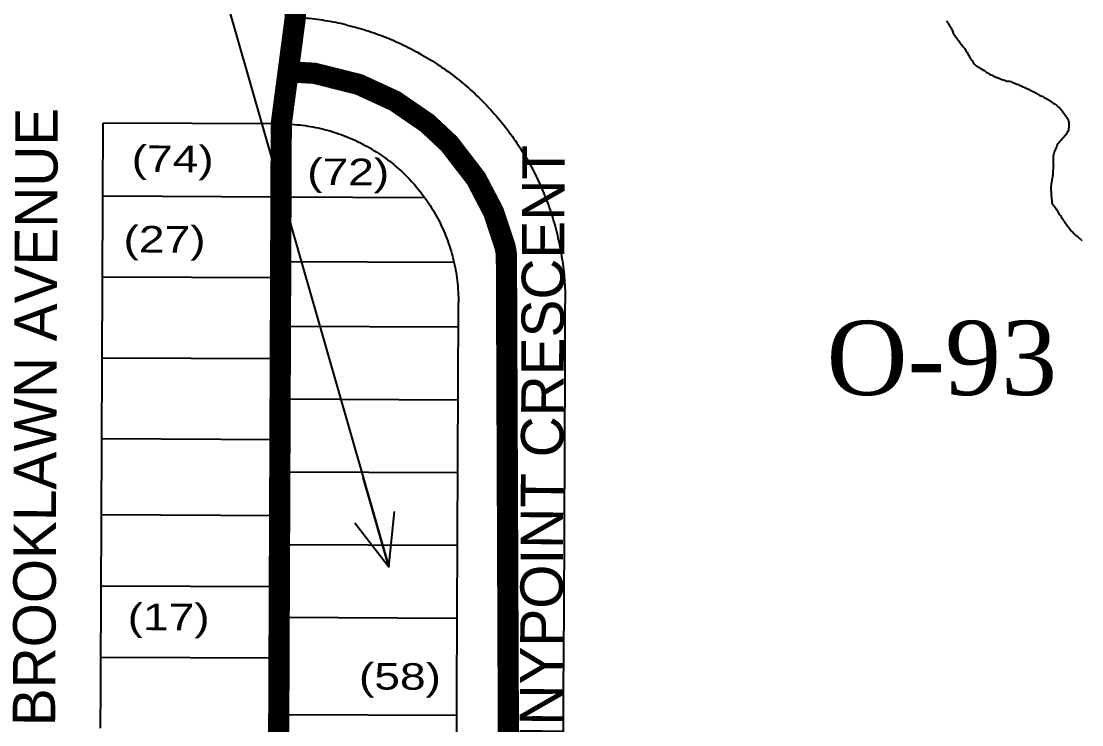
# Model space of a CAD drawing. Header units: millimetres. Extents: x 1745962 to 1749233, y 4525379 to 4529927.
# Drawn here: x 1747323 to 1747522.7, y 4526928.4 to 4527060.9 of the extents above; entities that cross this region are included whole.
import ezdxf
from ezdxf.enums import TextEntityAlignment as Align

# ---------------------------------------------------------------- set-up
doc = ezdxf.new("R2010")
doc.units = ezdxf.units.MM
doc.header["$LTSCALE"] = 10
doc.header["$MEASUREMENT"] = 0
for name, color, linetype in [('AROLL_ADDRESS', 44, 'Continuous'), ('AROLL_LOTS', 8, 'Continuous'), ('AROLL_ROADS', 7, 'Continuous'), ('WATER', 5, 'Continuous'), ('ZONING_STANDARDS', 140, 'Continuous'), ('ZONING_ZONES', 140, 'Continuous')]:
    doc.layers.add(name, color=color, linetype=linetype)
doc.styles.add('DUTCH', font='dutcheb.ttf')
doc.styles.add('Univers Condensed', font='UNVR57W.TTF')
doc.styles.add('Univers Light Condensed', font='unvr47a.ttf')

# ---------------------------------------------------------------- blocks, each defined once
blk = doc.blocks.new('ARROW-1')
blk.add_line((0, 0), (1.75, 0))
blk.add_lwpolyline([(0.972, 0.389), (0, 0), (0.972, -0.389)])

msp = doc.modelspace()

# ---------------------------------------------------------------- linework, layer by layer
at = {"layer": 'AROLL_LOTS'}
for p, q in [((1747338.34, 4527027.99), (1747338.4, 4527041.71)), ((1747371.95, 4527041.56), (1747338.4, 4527041.71)), ((1747371.89, 4527027.85), (1747371.95, 4527041.56)), ((1747338.33, 4527026.47), (1747338.34, 4527027.99)), ((1747338.34, 4527027.99), (1747371.89, 4527027.85)), ((1747371.89, 4527027.85), (1747398.95, 4527027.73)), ((1747371.89, 4527026.32), (1747371.89, 4527027.85)), ((1747338.27, 4527012.75), (1747338.33, 4527026.47)), ((1747371.85, 4527015.66), (1747371.89, 4527026.32)), ((1747371.83, 4527012.6), (1747371.85, 4527015.66)), ((1747371.85, 4527015.66), (1747404.48, 4527015.51)), ((1747338.26, 4527011.23), (1747338.27, 4527012.75)), ((1747338.27, 4527012.75), (1747371.83, 4527012.6)), ((1747371.83, 4527011.09), (1747371.83, 4527012.6)), ((1747338.2, 4526997.52), (1747338.26, 4527011.23)), ((1747371.8, 4527003.46), (1747371.83, 4527011.09)), ((1747405.31, 4527003.32), (1747405.34, 4527007.89)), ((1747425.4, 4526995.62), (1747425.45, 4527007.81)), ((1747371.77, 4526997.37), (1747371.8, 4527003.46)), ((1747371.8, 4527003.46), (1747405.31, 4527003.32)), ((1747405.28, 4526995.7), (1747405.31, 4527003.32)), ((1747338.2, 4526997.52), (1747371.77, 4526997.37)), ((1747338.2, 4526995.99), (1747338.2, 4526997.52)), ((1747371.76, 4526995.84), (1747371.77, 4526997.37)), ((1747338.14, 4526982.28), (1747338.2, 4526995.99)), ((1747371.74, 4526989.75), (1747371.76, 4526995.84)), ((1747405.26, 4526989.61), (1747405.28, 4526995.7)), ((1747425.34, 4526980.38), (1747425.4, 4526995.62)), ((1747371.71, 4526982.13), (1747371.74, 4526989.75)), ((1747371.74, 4526989.75), (1747405.26, 4526989.61)), ((1747405.22, 4526980.46), (1747405.26, 4526989.61)), ((1747338.14, 4526982.28), (1747371.71, 4526982.13)), ((1747338.14, 4526980.75), (1747338.14, 4526982.28)), ((1747371.69, 4526980.6), (1747371.71, 4526982.13)), ((1747338.08, 4526967.95), (1747338.14, 4526980.75)), ((1747371.68, 4526976.03), (1747371.69, 4526980.6)), ((1747405.2, 4526975.89), (1747405.22, 4526980.46)), ((1747425.28, 4526965.14), (1747425.34, 4526980.38)), ((1747371.65, 4526967.8), (1747371.68, 4526976.03)), ((1747371.68, 4526976.03), (1747405.2, 4526975.89)), ((1747405.16, 4526965.22), (1747405.2, 4526975.89)), ((1747338.08, 4526967.95), (1747371.65, 4526967.8)), ((1747338.08, 4526965.51), (1747338.08, 4526967.95)), ((1747371.63, 4526965.37), (1747371.65, 4526967.8)), ((1747338.03, 4526954.54), (1747338.08, 4526965.51)), ((1747371.62, 4526962.31), (1747371.63, 4526965.37)), ((1747405.14, 4526962.18), (1747405.16, 4526965.22)), ((1747425.21, 4526949.9), (1747425.28, 4526965.14)), ((1747371.59, 4526954.4), (1747371.62, 4526962.31)), ((1747371.62, 4526962.31), (1747405.14, 4526962.18)), ((1747405.1, 4526949.98), (1747405.14, 4526962.18)), ((1747338.01, 4526950.27), (1747338.03, 4526954.54)), ((1747338.03, 4526954.54), (1747371.59, 4526954.4)), ((1747371.57, 4526950.13), (1747371.59, 4526954.4)), ((1747337.97, 4526941.13), (1747338.01, 4526950.27)), ((1747371.56, 4526948.61), (1747371.57, 4526950.13)), ((1747405.08, 4526948.46), (1747405.1, 4526949.98)), ((1747425.14, 4526934.66), (1747425.21, 4526949.9)), ((1747371.53, 4526940.98), (1747371.56, 4526948.61)), ((1747371.56, 4526948.61), (1747405.08, 4526948.46)), ((1747405.03, 4526934.74), (1747405.08, 4526948.46)), ((1747337.94, 4526935.03), (1747337.97, 4526941.13)), ((1747337.97, 4526941.13), (1747371.53, 4526940.98)), ((1747371.51, 4526934.88), (1747371.53, 4526940.98)), ((1747337.91, 4526927.72), (1747337.94, 4526935.03)), ((1747371.48, 4526930.32), (1747371.51, 4526934.88)), ((1747405.01, 4526930.17), (1747405.03, 4526934.74)), ((1747425.08, 4526919.42), (1747425.14, 4526934.66)), ((1747371.48, 4526930.32), (1747405.01, 4526930.17)), ((1747371.48, 4526927.57), (1747371.48, 4526930.32)), ((1747404.96, 4526919.5), (1747405.01, 4526930.17))]:
    msp.add_line(p, q, dxfattribs=at)
for points in [[(1747384.15, 4527060.24), (1747383.66, 4527060.35), (1747383.17, 4527060.46), (1747382.69, 4527060.56), (1747382.2, 4527060.66), (1747381.7, 4527060.76), (1747381.22, 4527060.85), (1747380.72, 4527060.93), (1747380.22, 4527061.01), (1747379.73, 4527061.09), (1747379.24, 4527061.16), (1747378.74, 4527061.23), (1747378.25, 4527061.29), (1747377.75, 4527061.35), (1747377.25, 4527061.4), (1747376.76, 4527061.45), (1747376.26, 4527061.49), (1747375.75, 4527061.53), (1747375.08, 4527061.58)], [(1747384.15, 4527060.24), (1747384.64, 4527060.12), (1747385.12, 4527060), (1747385.61, 4527059.87), (1747386.09, 4527059.75), (1747386.57, 4527059.61), (1747387.05, 4527059.47), (1747387.53, 4527059.33), (1747388.01, 4527059.18), (1747388.48, 4527059.02), (1747388.96, 4527058.87), (1747389.43, 4527058.71), (1747389.9, 4527058.54), (1747390.37, 4527058.36), (1747390.84, 4527058.19), (1747391.3, 4527058.01), (1747391.77, 4527057.83), (1747392.23, 4527057.64), (1747392.69, 4527057.44), (1747393.16, 4527057.25), (1747393.61, 4527057.05), (1747394.07, 4527056.85), (1747394.53, 4527056.63), (1747394.97, 4527056.42), (1747395.42, 4527056.21), (1747395.88, 4527055.98), (1747396.32, 4527055.75), (1747396.76, 4527055.52), (1747397.2, 4527055.29), (1747397.64, 4527055.05), (1747398.33, 4527054.67)], [(1747398.33, 4527054.67), (1747398.77, 4527054.42), (1747399.2, 4527054.16), (1747399.63, 4527053.91), (1747400.06, 4527053.64), (1747400.48, 4527053.38), (1747400.9, 4527053.11), (1747401.32, 4527052.84), (1747401.73, 4527052.56), (1747402.15, 4527052.28), (1747402.56, 4527051.99), (1747402.97, 4527051.71), (1747403.38, 4527051.41), (1747403.78, 4527051.11), (1747404.18, 4527050.82), (1747404.57, 4527050.51), (1747404.97, 4527050.21), (1747405.37, 4527049.9), (1747405.75, 4527049.58), (1747406.13, 4527049.26), (1747406.52, 4527048.94), (1747406.9, 4527048.62), (1747407.28, 4527048.29), (1747407.65, 4527047.95), (1747408.02, 4527047.62), (1747408.39, 4527047.28), (1747408.75, 4527046.94), (1747409.11, 4527046.59), (1747409.47, 4527046.24), (1747409.83, 4527045.88), (1747410.38, 4527045.33)], [(1747410.38, 4527045.33), (1747410.72, 4527044.96), (1747411.07, 4527044.6), (1747411.41, 4527044.23), (1747411.74, 4527043.85), (1747412.08, 4527043.48), (1747412.4, 4527043.11), (1747412.73, 4527042.73), (1747413.05, 4527042.35), (1747413.37, 4527041.96), (1747413.68, 4527041.57), (1747413.99, 4527041.18), (1747414.3, 4527040.79), (1747414.6, 4527040.39), (1747414.91, 4527039.98), (1747415.2, 4527039.59), (1747415.49, 4527039.17), (1747415.78, 4527038.77), (1747416.07, 4527038.35), (1747416.35, 4527037.94), (1747416.62, 4527037.52), (1747416.89, 4527037.1), (1747417.16, 4527036.68), (1747417.43, 4527036.27), (1747417.69, 4527035.84), (1747417.95, 4527035.4), (1747418.2, 4527034.98), (1747418.45, 4527034.55), (1747418.69, 4527034.1), (1747418.93, 4527033.66), (1747419.31, 4527032.97)], [(1747371.95, 4527041.56), (1747372.45, 4527041.56), (1747372.95, 4527041.54), (1747373.45, 4527041.52), (1747373.95, 4527041.49), (1747374.45, 4527041.45), (1747374.95, 4527041.41), (1747375.45, 4527041.36), (1747375.95, 4527041.3), (1747376.44, 4527041.25), (1747376.93, 4527041.17), (1747377.43, 4527041.09), (1747377.92, 4527041.01), (1747378.41, 4527040.91), (1747378.9, 4527040.81), (1747379.39, 4527040.7), (1747379.88, 4527040.58), (1747380.36, 4527040.46), (1747380.85, 4527040.33), (1747381.33, 4527040.19), (1747381.8, 4527040.04), (1747382.28, 4527039.88), (1747382.75, 4527039.72), (1747383.22, 4527039.56), (1747383.69, 4527039.39), (1747384.15, 4527039.21), (1747384.62, 4527039.02), (1747385.08, 4527038.82), (1747385.54, 4527038.63), (1747385.99, 4527038.42), (1747386.45, 4527038.2), (1747386.89, 4527037.98), (1747387.34, 4527037.76), (1747387.77, 4527037.52), (1747388.21, 4527037.28), (1747388.65, 4527037.03), (1747389.08, 4527036.77), (1747389.51, 4527036.52), (1747389.94, 4527036.25), (1747390.35, 4527035.97), (1747390.77, 4527035.69), (1747391.17, 4527035.4), (1747391.58, 4527035.12), (1747391.98, 4527034.82), (1747392.38, 4527034.52), (1747392.77, 4527034.21), (1747393.16, 4527033.89), (1747393.54, 4527033.57), (1747393.92, 4527033.24), (1747394.29, 4527032.91), (1747394.67, 4527032.57), (1747395.02, 4527032.23), (1747395.38, 4527031.88), (1747395.74, 4527031.53), (1747396.08, 4527031.17), (1747396.43, 4527030.8), (1747396.77, 4527030.43), (1747397.09, 4527030.06), (1747397.42, 4527029.67), (1747397.74, 4527029.29), (1747398.05, 4527028.9), (1747398.36, 4527028.51), (1747398.95, 4527027.73)], [(1747419.31, 4527032.97), (1747419.54, 4527032.52), (1747419.77, 4527032.07), (1747419.99, 4527031.63), (1747420.21, 4527031.18), (1747420.42, 4527030.73), (1747420.63, 4527030.28), (1747420.84, 4527029.82), (1747421.03, 4527029.36), (1747421.23, 4527028.9), (1747421.43, 4527028.44), (1747421.61, 4527027.97), (1747421.8, 4527027.51), (1747421.98, 4527027.04), (1747422.14, 4527026.57), (1747422.33, 4527026.11), (1747422.48, 4527025.63), (1747422.65, 4527025.16), (1747422.8, 4527024.68), (1747422.96, 4527024.2), (1747423.1, 4527023.73), (1747423.25, 4527023.25), (1747423.39, 4527022.77), (1747423.53, 4527022.29), (1747423.66, 4527021.81), (1747423.78, 4527021.32), (1747423.9, 4527020.84), (1747424.07, 4527020.11)], [(1747398.95, 4527027.73), (1747399.24, 4527027.32), (1747399.52, 4527026.92), (1747399.99, 4527026.21)], [(1747399.99, 4527026.21), (1747400.25, 4527025.78), (1747400.52, 4527025.35), (1747400.78, 4527024.92), (1747401.02, 4527024.49), (1747401.26, 4527024.05), (1747401.5, 4527023.61), (1747401.73, 4527023.16), (1747401.95, 4527022.72), (1747402.16, 4527022.26), (1747402.37, 4527021.81), (1747402.58, 4527021.35), (1747402.77, 4527020.89), (1747402.96, 4527020.42), (1747403.14, 4527019.96), (1747403.31, 4527019.5), (1747403.48, 4527019.03), (1747403.63, 4527018.55), (1747403.79, 4527018.07), (1747403.93, 4527017.6), (1747404.08, 4527017.11), (1747404.21, 4527016.63), (1747404.33, 4527016.15), (1747404.48, 4527015.51)], [(1747424.07, 4527020.11), (1747424.18, 4527019.61), (1747424.29, 4527019.13), (1747424.39, 4527018.64), (1747424.49, 4527018.15), (1747424.58, 4527017.66), (1747424.67, 4527017.17), (1747424.76, 4527016.67), (1747424.83, 4527016.18), (1747424.91, 4527015.68), (1747424.98, 4527015.19), (1747425.04, 4527014.69), (1747425.1, 4527014.2), (1747425.15, 4527013.7), (1747425.21, 4527013.2), (1747425.25, 4527012.71), (1747425.29, 4527012.2), (1747425.33, 4527011.71), (1747425.36, 4527011.21), (1747425.39, 4527010.71), (1747425.41, 4527010.21), (1747425.42, 4527009.71), (1747425.45, 4527009.21), (1747425.45, 4527008.71), (1747425.45, 4527007.81)], [(1747404.48, 4527015.51), (1747404.59, 4527015.03), (1747404.69, 4527014.54), (1747404.78, 4527014.05), (1747404.87, 4527013.55), (1747404.94, 4527013.05), (1747405.02, 4527012.56), (1747405.08, 4527012.07), (1747405.14, 4527011.57), (1747405.2, 4527010.93)], [(1747405.2, 4527010.93), (1747405.24, 4527010.44), (1747405.28, 4527009.95), (1747405.3, 4527009.45), (1747405.32, 4527008.94), (1747405.33, 4527008.44), (1747405.34, 4527007.89)]]:
    msp.add_lwpolyline(points, dxfattribs=at)
at = {"layer": 'WATER'}
for points in [[(1747497.27, 4527060.96), (1747497.42, 4527060.76), (1747497.56, 4527060.56), (1747497.71, 4527060.34), (1747497.84, 4527060.13), (1747497.96, 4527059.92), (1747498.09, 4527059.7), (1747498.22, 4527059.48), (1747498.33, 4527059.26), (1747498.45, 4527058.87)], [(1747498.45, 4527058.87), (1747498.55, 4527058.64), (1747498.68, 4527058.42), (1747498.82, 4527058.21), (1747498.95, 4527058.01), (1747499.1, 4527057.81), (1747499.26, 4527057.61), (1747499.4, 4527057.41), (1747499.56, 4527057.21), (1747499.71, 4527057.01), (1747499.86, 4527056.81), (1747500.01, 4527056.61), (1747500.16, 4527056.41), (1747500.31, 4527056.22), (1747500.48, 4527056.03), (1747500.63, 4527055.83), (1747500.78, 4527055.62), (1747500.91, 4527055.41), (1747501.04, 4527055.2), (1747501.18, 4527054.99), (1747501.31, 4527054.77), (1747501.43, 4527054.56), (1747501.56, 4527054.34), (1747501.68, 4527054.12), (1747501.8, 4527053.91), (1747501.94, 4527053.7), (1747502.07, 4527053.48), (1747502.2, 4527053.27), (1747502.34, 4527053.07), (1747502.48, 4527052.86), (1747502.65, 4527052.67), (1747502.84, 4527052.51), (1747503.04, 4527052.37), (1747503.27, 4527052.25), (1747503.48, 4527052.12), (1747503.69, 4527051.99), (1747503.91, 4527051.86), (1747504.12, 4527051.73), (1747504.33, 4527051.6), (1747504.55, 4527051.48), (1747504.75, 4527051.33), (1747504.96, 4527051.18), (1747505.17, 4527051.05), (1747505.38, 4527050.92), (1747505.61, 4527050.82), (1747505.84, 4527050.72), (1747506.07, 4527050.62), (1747506.3, 4527050.51), (1747506.52, 4527050.41), (1747506.75, 4527050.32), (1747506.98, 4527050.22), (1747507.22, 4527050.12), (1747507.45, 4527050.04), (1747507.68, 4527049.95), (1747507.92, 4527049.86), (1747508.16, 4527049.78), (1747508.39, 4527049.71), (1747508.63, 4527049.63), (1747508.89, 4527049.64), (1747509.13, 4527049.61), (1747509.37, 4527049.53), (1747509.6, 4527049.44), (1747509.83, 4527049.34), (1747510.06, 4527049.25), (1747510.29, 4527049.15), (1747510.53, 4527049.05), (1747510.76, 4527048.96), (1747510.98, 4527048.87), (1747511.21, 4527048.77), (1747511.45, 4527048.67), (1747511.68, 4527048.57), (1747511.91, 4527048.47), (1747512.14, 4527048.37), (1747512.37, 4527048.26), (1747512.58, 4527048.15), (1747512.81, 4527048.05), (1747513.04, 4527047.93), (1747513.25, 4527047.82), (1747513.48, 4527047.7), (1747513.69, 4527047.58), (1747513.92, 4527047.47), (1747514.13, 4527047.35), (1747514.36, 4527047.23), (1747514.58, 4527047.1), (1747514.8, 4527046.99), (1747515.03, 4527046.88), (1747515.27, 4527046.82), (1747515.48, 4527046.71), (1747515.69, 4527046.57), (1747515.9, 4527046.44), (1747516.13, 4527046.31), (1747516.33, 4527046.17), (1747516.55, 4527046.04), (1747516.75, 4527045.91), (1747516.96, 4527045.77), (1747517.17, 4527045.63), (1747517.38, 4527045.49), (1747517.59, 4527045.35), (1747517.8, 4527045.22), (1747518, 4527045.07), (1747518.2, 4527044.92), (1747518.38, 4527044.75), (1747518.56, 4527044.57), (1747518.72, 4527044.38), (1747518.88, 4527044.2), (1747519.04, 4527044.01), (1747519.2, 4527043.81), (1747519.35, 4527043.6), (1747519.48, 4527043.4), (1747519.63, 4527043.19), (1747519.77, 4527042.99), (1747519.92, 4527042.79), (1747520.05, 4527042.58), (1747520.17, 4527042.35), (1747520.24, 4527042.11), (1747520.28, 4527041.87), (1747520.29, 4527041.61), (1747520.29, 4527041.36), (1747520.29, 4527041.11), (1747520.29, 4527040.86), (1747520.27, 4527040.61), (1747520.24, 4527040.37), (1747520.14, 4527040.14), (1747520.02, 4527039.92), (1747519.88, 4527039.71), (1747519.73, 4527039.51), (1747519.58, 4527039.31), (1747519.41, 4527039.12), (1747519.26, 4527038.93), (1747519.08, 4527038.74), (1747518.9, 4527038.58), (1747518.72, 4527038.41), (1747518.54, 4527038.23), (1747518.4, 4527038.02), (1747518.26, 4527037.81), (1747518.13, 4527037.6), (1747518.03, 4527037.37), (1747517.93, 4527037.14), (1747517.83, 4527036.91), (1747517.72, 4527036.68), (1747517.63, 4527036.46), (1747517.54, 4527036.23), (1747517.46, 4527035.99), (1747517.39, 4527035.75), (1747517.36, 4527035.5), (1747517.35, 4527035.25), (1747517.36, 4527035), (1747517.36, 4527034.75), (1747517.37, 4527034.5), (1747517.37, 4527034.25), (1747517.38, 4527033.99), (1747517.39, 4527033.75), (1747517.38, 4527033.5), (1747517.38, 4527033.25), (1747517.33, 4527033), (1747517.31, 4527032.75), (1747517.29, 4527032.5), (1747517.29, 4527032.25), (1747517.28, 4527032.01), (1747517.25, 4527031.75), (1747517.23, 4527031.51), (1747517.19, 4527031.26), (1747517.13, 4527031.01), (1747517.09, 4527030.77), (1747517.03, 4527030.52), (1747516.99, 4527030.27), (1747516.95, 4527030.04), (1747516.92, 4527029.78), (1747516.92, 4527029.53), (1747516.92, 4527029.29), (1747516.93, 4527029.04), (1747516.95, 4527028.79), (1747516.96, 4527028.53), (1747516.98, 4527028.29), (1747517.01, 4527028.04), (1747517.02, 4527027.79), (1747517.05, 4527027.54), (1747517.08, 4527027.29), (1747517.11, 4527027.04), (1747517.12, 4527026.79), (1747517.15, 4527026.55), (1747517.32, 4527026.36), (1747517.48, 4527026.16), (1747517.64, 4527025.98), (1747517.79, 4527025.77), (1747517.92, 4527025.56), (1747518.06, 4527025.35), (1747518.18, 4527025.14), (1747518.31, 4527024.92), (1747518.44, 4527024.71), (1747518.58, 4527024.49), (1747518.71, 4527024.28), (1747518.84, 4527024.07), (1747518.98, 4527023.86), (1747519.12, 4527023.66), (1747519.27, 4527023.45), (1747519.41, 4527023.25), (1747519.56, 4527023.05), (1747519.71, 4527022.84), (1747519.85, 4527022.64), (1747520, 4527022.45), (1747520.15, 4527022.24), (1747520.3, 4527022.04), (1747520.46, 4527021.85), (1747520.6, 4527021.64), (1747520.76, 4527021.45), (1747520.92, 4527021.26), (1747521.1, 4527021.08), (1747521.27, 4527020.9), (1747521.46, 4527020.74), (1747521.65, 4527020.57), (1747521.84, 4527020.41), (1747522.03, 4527020.26), (1747522.22, 4527020.09), (1747522.41, 4527019.93), (1747522.6, 4527019.76), (1747522.78, 4527019.59)]]:
    msp.add_lwpolyline(points, dxfattribs=at)
at = {"layer": 'ZONING_STANDARDS'}
msp.add_line((1747343.79, 4527127.1), (1747392.21, 4526958.13), dxfattribs=at)
at = {"layer": 'ZONING_ZONES', "const_width": 4}
msp.add_lwpolyline([(1747375.27, 4527115.85), (1747374.59, 4527061.61), (1747371.95, 4527041.56), (1747371.07, 4526833.4)], dxfattribs=at)
at = {"layer": 'ZONING_ZONES'}
msp.add_lwpolyline([(1747373.24, 4527051.38, 4, 4, 0), (1747378.21, 4527051.1, 4, 4, 0), (1747386.55, 4527049.01, 4, 4, 0), (1747393.35, 4527045.88, 4, 4, 0), (1747399.43, 4527041.71, 4, 4, 0), (1747403.6, 4527037.81, 4, 4, 0), (1747408.65, 4527031.25, 4, 4, 0), (1747411.94, 4527024.96, 4, 4, 0), (1747414.12, 4527018.38, 4, 4, 0), (1747414.36, 4527017.02, 4, 4, 0), (1747414.89, 4526888.98, 4, 4, 0)], format="xyseb", dxfattribs=at)

# ---------------------------------------------------------------- block references
at = {"layer": 'ZONING_STANDARDS', "xscale": 10, "yscale": 10, "zscale": 10, "rotation": 105.9911764721035}
msp.add_blockref('ARROW-1', (1747392.21, 4526958.13), dxfattribs=at)

# ---------------------------------------------------------------- texts
at = {"layer": 'AROLL_ADDRESS', "style": 'Univers Light Condensed', "width": 1.3}
for s, p in [('(74)', (1747343.75, 4527032.52)), ('(72)', (1747376.82, 4527030.06)), ('(27)', (1747342.22, 4527017.36)), ('(17)', (1747343, 4526946.21)), ('(58)', (1747386.57, 4526935.01))]:
    msp.add_text(s, height=5, rotation=359.75, dxfattribs=at).set_placement(p)
at = {"layer": 'AROLL_ROADS', "style": 'Univers Condensed'}
for s, p in [('BROOKLAWN AVENUE', (1747329.35, 4526928.08)), ('SUNNYPOINT CRESCENT', (1747424.78, 4526905.62))]:
    msp.add_text(s, height=8, rotation=89.75, dxfattribs=at).set_placement(p)
at = {"layer": 'ZONING_STANDARDS', "style": 'DUTCH'}
msp.add_text('O-93', height=14, dxfattribs=at).set_placement((1747496.39, 4526990.5), align=Align.CENTER)

doc.saveas('drawing.dxf')
